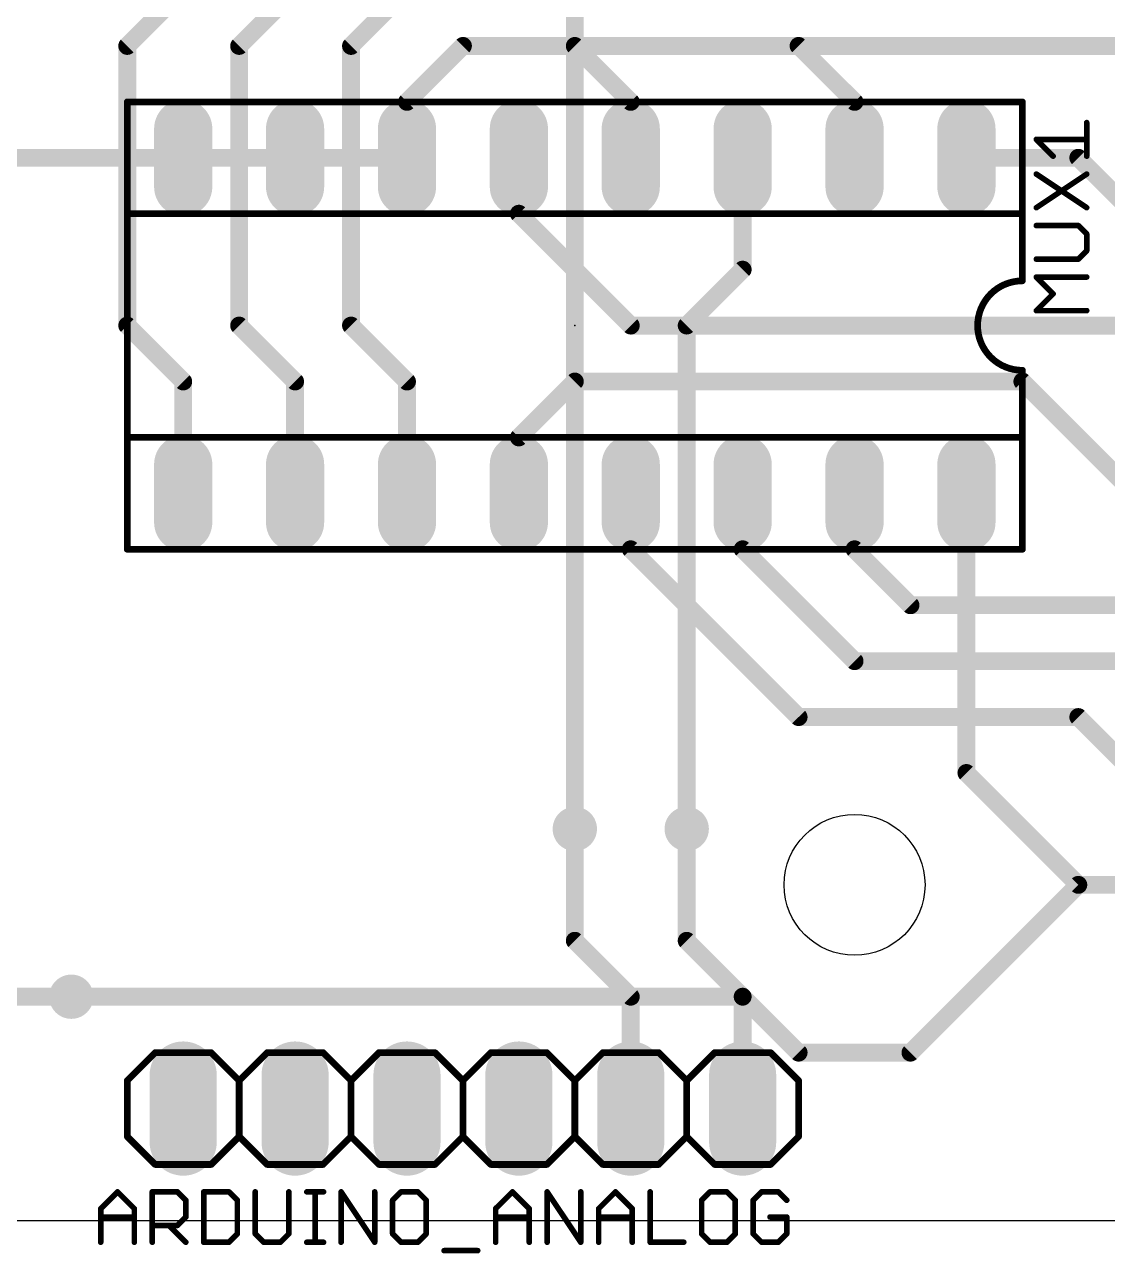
# Model space of a CAD drawing. Extents: x 0 to 79.7, y -0.7 to 54.6.
# Drawn here: x 30.69 to 55.27, y -0.75 to 27.16 of the extents above; entities that cross this region are included whole.
import ezdxf

# ---------------------------------------------------------------- set-up
doc = ezdxf.new("R2010")
doc.units = 0
for name, color, linetype in [('1', 22, 'CONTINUOUS'), ('16', 175, 'CONTINUOUS'), ('17', 82, 'CONTINUOUS'), ('18', 82, 'CONTINUOUS'), ('20', 7, 'CONTINUOUS'), ('21', 253, 'CONTINUOUS'), ('23', 7, 'CONTINUOUS'), ('25', 253, 'CONTINUOUS'), ('51', 253, 'CONTINUOUS')]:
    doc.layers.add(name, color=color, linetype=linetype)

# ---------------------------------------------------------------- blocks, each defined once
blk = doc.blocks.new('RECT')
blk.add_solid([(-0.5, -0.5), (0.5, -0.5), (-0.5, 0.5), (0.5, 0.5)])
blk = doc.blocks.new('LONGP100')
at = {"const_width": 1}
blk.add_lwpolyline([(-0.5, 0), (0.5, 0)], dxfattribs=at)
at = {"const_width": 0.5}
for points in [[(-0.5, 0.25, 1), (-0.5, -0.25)], [(0.5, -0.25, 1), (0.5, 0.25)]]:
    blk.add_lwpolyline(points, format="xyb", dxfattribs=at)
blk = doc.blocks.new('ROUNDV')
at = {"const_width": 0.5}
blk.add_lwpolyline([(0, -0.25, 1), (0, 0.25, 1), (0, -0.25)], format="xyb", dxfattribs=at)

msp = doc.modelspace()

# ---------------------------------------------------------------- linework, layer by layer
at = {"layer": '1', "const_width": 0.4064}
for points in [[(33.02, 26.67), (34.29, 27.94)], [(35.56, 26.67), (36.83, 27.94)], [(38.1, 26.67), (39.37, 27.94)], [(33.02, 20.32), (33.02, 26.67)], [(35.56, 20.32), (35.56, 26.67)], [(38.1, 20.32), (38.1, 26.67)], [(39.37, 25.4), (40.64, 26.67)], [(40.64, 26.67), (43.18, 26.67)], [(43.18, 26.67), (44.45, 25.4)], [(43.18, 26.67), (48.26, 26.67)], [(48.26, 26.67), (76.2, 26.67)], [(49.53, 25.4), (48.26, 26.67)], [(39.37, 24.13), (39.37, 25.4)], [(44.45, 25.4), (44.45, 24.13)], [(49.53, 24.13), (49.53, 25.4)], [(41.91, 22.86), (41.91, 24.13)], [(44.45, 20.32), (41.91, 22.86)], [(34.29, 19.05), (33.02, 20.32)], [(36.83, 19.05), (35.56, 20.32)], [(39.37, 19.05), (38.1, 20.32)], [(71.12, 20.32), (44.45, 20.32)], [(34.29, 16.51), (34.29, 19.05)], [(36.83, 16.51), (36.83, 19.05)], [(39.37, 16.51), (39.37, 19.05)], [(41.91, 17.78), (43.18, 19.05)], [(43.18, 19.05), (53.34, 19.05)], [(55.88, 16.51), (53.34, 19.05)], [(41.91, 16.51), (41.91, 17.78)], [(44.45, 16.51), (44.45, 15.24)], [(46.99, 16.51), (46.99, 15.24)], [(49.53, 16.51), (49.53, 15.24)], [(44.45, 15.24), (48.26, 11.43)], [(46.99, 15.24), (49.53, 12.7)], [(49.53, 15.24), (50.8, 13.97)], [(50.8, 13.97), (57.15, 13.97)], [(49.53, 12.7), (55.88, 12.7)], [(48.26, 11.43), (54.61, 11.43)], [(54.61, 11.43), (55.88, 10.16)], [(43.18, 6.35), (43.18, 8.89)], [(45.72, 6.35), (45.72, 8.89)], [(44.45, 5.08), (43.18, 6.35)], [(46.99, 5.08), (45.72, 6.35)], [(22.86, 5.08), (31.75, 5.08)], [(44.45, 2.54), (44.45, 5.08)], [(46.99, 2.54), (46.99, 5.08)]]:
    msp.add_lwpolyline(points, dxfattribs=at)
at = {"layer": '1', "const_width": 0.2032}
for points in [[(33.1216, 26.67, 1), (32.9184, 26.67)], [(32.9482, 26.7418, 1), (33.0918, 26.5982)], [(35.6616, 26.67, 1), (35.4584, 26.67)], [(35.4882, 26.7418, 1), (35.6318, 26.5982)], [(38.2016, 26.67, 1), (37.9984, 26.67)], [(38.0282, 26.7418, 1), (38.1718, 26.5982)], [(40.64, 26.7716, 1), (40.64, 26.5684)], [(40.7118, 26.5982, 1), (40.5682, 26.7418)], [(43.18, 26.7716, 1), (43.18, 26.5684)], [(43.2518, 26.7418, 1), (43.1082, 26.5982)], [(43.18, 26.5684, 1), (43.18, 26.7716)], [(48.26, 26.7716, 1), (48.26, 26.5684)], [(48.3318, 26.7418, 1), (48.1882, 26.5982)], [(48.26, 26.5684, 1), (48.26, 26.7716)], [(39.4716, 25.4, 1), (39.2684, 25.4)], [(39.2982, 25.4718, 1), (39.4418, 25.3282)], [(44.5516, 25.4, 1), (44.3484, 25.4)], [(44.3782, 25.3282, 1), (44.5218, 25.4718)], [(49.6316, 25.4, 1), (49.4284, 25.4)], [(49.4582, 25.3282, 1), (49.6018, 25.4718)], [(42.0116, 24.13, 1), (41.8084, 24.13)], [(39.2684, 24.13, 1), (39.4716, 24.13)], [(44.3484, 24.13, 1), (44.5516, 24.13)], [(49.4284, 24.13, 1), (49.6316, 24.13)], [(41.8084, 22.86, 1), (42.0116, 22.86)], [(41.9818, 22.9318, 1), (41.8382, 22.7882)], [(32.9184, 20.32, 1), (33.1216, 20.32)], [(33.0918, 20.3918, 1), (32.9482, 20.2482)], [(35.4584, 20.32, 1), (35.6616, 20.32)], [(35.6318, 20.3918, 1), (35.4882, 20.2482)], [(37.9984, 20.32, 1), (38.2016, 20.32)], [(38.1718, 20.3918, 1), (38.0282, 20.2482)], [(44.45, 20.4216, 1), (44.45, 20.2184)], [(44.3782, 20.2482, 1), (44.5218, 20.3918)], [(34.3916, 19.05, 1), (34.1884, 19.05)], [(34.2182, 18.9782, 1), (34.3618, 19.1218)], [(36.9316, 19.05, 1), (36.7284, 19.05)], [(36.7582, 18.9782, 1), (36.9018, 19.1218)], [(39.4716, 19.05, 1), (39.2684, 19.05)], [(39.2982, 18.9782, 1), (39.4418, 19.1218)], [(43.18, 19.1516, 1), (43.18, 18.9484)], [(43.2518, 18.9782, 1), (43.1082, 19.1218)], [(53.4118, 19.1218, 1), (53.2682, 18.9782)], [(53.34, 18.9484, 1), (53.34, 19.1516)], [(42.0116, 17.78, 1), (41.8084, 17.78)], [(41.8382, 17.8518, 1), (41.9818, 17.7082)], [(34.1884, 16.51, 1), (34.3916, 16.51)], [(36.7284, 16.51, 1), (36.9316, 16.51)], [(39.2684, 16.51, 1), (39.4716, 16.51)], [(41.8084, 16.51, 1), (42.0116, 16.51)], [(44.5516, 16.51, 1), (44.3484, 16.51)], [(47.0916, 16.51, 1), (46.8884, 16.51)], [(49.6316, 16.51, 1), (49.4284, 16.51)], [(44.5218, 15.3118, 1), (44.3782, 15.1682)], [(47.0618, 15.3118, 1), (46.9182, 15.1682)], [(49.6018, 15.3118, 1), (49.4582, 15.1682)], [(44.3484, 15.24, 1), (44.5516, 15.24)], [(46.8884, 15.24, 1), (47.0916, 15.24)], [(49.4284, 15.24, 1), (49.6316, 15.24)], [(50.8, 14.0716, 1), (50.8, 13.8684)], [(50.7282, 13.8982, 1), (50.8718, 14.0418)], [(49.53, 12.8016, 1), (49.53, 12.5984)], [(49.4582, 12.6282, 1), (49.6018, 12.7718)], [(48.26, 11.5316, 1), (48.26, 11.3284)], [(48.1882, 11.3582, 1), (48.3318, 11.5018)], [(54.6818, 11.5018, 1), (54.5382, 11.3582)], [(54.61, 11.3284, 1), (54.61, 11.5316)], [(43.2816, 8.89, 1), (43.0784, 8.89)], [(45.8216, 8.89, 1), (45.6184, 8.89)], [(43.0784, 6.35, 1), (43.2816, 6.35)], [(43.2518, 6.4218, 1), (43.1082, 6.2782)], [(45.6184, 6.35, 1), (45.8216, 6.35)], [(45.7918, 6.4218, 1), (45.6482, 6.2782)], [(31.75, 4.9784, 1), (31.75, 5.1816)], [(44.5516, 5.08, 1), (44.3484, 5.08)], [(44.3782, 5.0082, 1), (44.5218, 5.1518)], [(47.0916, 5.08, 1), (46.8884, 5.08)], [(46.9182, 5.0082, 1), (47.0618, 5.1518)], [(44.3484, 2.54, 1), (44.5516, 2.54)], [(46.8884, 2.54, 1), (47.0916, 2.54)]]:
    msp.add_lwpolyline(points, format="xyb", dxfattribs=at)
at = {"layer": '16', "const_width": 0.4064}
for points in [[(43.18, 8.89), (43.18, 39.37)], [(20.32, 24.13), (34.29, 24.13)], [(34.29, 24.13), (36.83, 24.13)], [(36.83, 24.13), (39.37, 24.13)], [(46.99, 24.13), (46.99, 21.59)], [(52.07, 24.13), (54.61, 24.13)], [(54.61, 24.13), (55.88, 22.86)], [(46.99, 21.59), (45.72, 20.32)], [(45.72, 20.32), (45.72, 8.89)], [(52.07, 10.16), (52.07, 16.51)], [(54.61, 7.62), (52.07, 10.16)], [(50.8, 3.81), (54.61, 7.62)], [(54.61, 7.62), (58.42, 7.62)], [(31.75, 5.08), (46.99, 5.08)], [(46.99, 5.08), (48.26, 3.81)], [(48.26, 3.81), (50.8, 3.81)]]:
    msp.add_lwpolyline(points, dxfattribs=at)
at = {"layer": '16', "const_width": 0.2032}
for points in [[(34.29, 24.2316, 1), (34.29, 24.0284)], [(34.29, 24.0284, 1), (34.29, 24.2316)], [(36.83, 24.2316, 1), (36.83, 24.0284)], [(36.83, 24.0284, 1), (36.83, 24.2316)], [(39.37, 24.0284, 1), (39.37, 24.2316)], [(47.0916, 24.13, 1), (46.8884, 24.13)], [(52.07, 24.2316, 1), (52.07, 24.0284)], [(54.6818, 24.2018, 1), (54.5382, 24.0582)], [(54.61, 24.0284, 1), (54.61, 24.2316)], [(47.0618, 21.5182, 1), (46.9182, 21.6618)], [(46.8884, 21.59, 1), (47.0916, 21.59)], [(45.8216, 20.32, 1), (45.6184, 20.32)], [(45.6482, 20.3918, 1), (45.7918, 20.2482)], [(52.1716, 16.51, 1), (51.9684, 16.51)], [(52.1418, 10.2318, 1), (51.9982, 10.0882)], [(51.9684, 10.16, 1), (52.1716, 10.16)], [(43.0784, 8.89, 1), (43.2816, 8.89)], [(45.6184, 8.89, 1), (45.8216, 8.89)], [(54.61, 7.7216, 1), (54.61, 7.5184)], [(54.6818, 7.5482, 1), (54.5382, 7.6918)], [(54.5382, 7.5482, 1), (54.6818, 7.6918)], [(31.75, 5.1816, 1), (31.75, 4.9784)], [(47.0618, 5.1518, 1), (46.9182, 5.0082)], [(46.99, 4.9784, 1), (46.99, 5.1816)], [(48.26, 3.9116, 1), (48.26, 3.7084)], [(48.1882, 3.7382, 1), (48.3318, 3.8818)], [(50.7282, 3.8818, 1), (50.8718, 3.7382)], [(50.8, 3.7084, 1), (50.8, 3.9116)]]:
    msp.add_lwpolyline(points, format="xyb", dxfattribs=at)
at = {"layer": '20'}
msp.add_line((0, 0), (79.68, 0), dxfattribs=at)
msp.add_circle((49.53, 7.62), 1.6, dxfattribs=at)
at = {"layer": '21', "const_width": 0.1524}
for points in [[(53.34, 25.4), (33.02, 25.4)], [(33.02, 22.86), (33.02, 25.4)], [(53.34, 25.4), (53.34, 22.86)], [(33.02, 17.78), (33.02, 22.86)], [(53.34, 22.86), (33.02, 22.86)], [(53.34, 22.86), (53.34, 21.336)], [(53.34, 17.78), (53.34, 19.304)], [(33.02, 15.24), (33.02, 17.78)], [(53.34, 17.78), (33.02, 17.78)], [(53.34, 15.24), (53.34, 17.78)], [(33.02, 15.24), (53.34, 15.24)], [(33.02, 3.175), (33.655, 3.81)], [(33.655, 3.81), (34.925, 3.81)], [(35.56, 3.175), (34.925, 3.81)], [(35.56, 3.175), (36.195, 3.81)], [(36.195, 3.81), (37.465, 3.81)], [(37.465, 3.81), (38.1, 3.175)], [(38.1, 3.175), (38.735, 3.81)], [(38.735, 3.81), (40.005, 3.81)], [(40.64, 3.175), (40.005, 3.81)], [(40.64, 3.175), (41.275, 3.81)], [(41.275, 3.81), (42.545, 3.81)], [(42.545, 3.81), (43.18, 3.175)], [(43.18, 3.175), (43.815, 3.81)], [(43.815, 3.81), (45.085, 3.81)], [(45.085, 3.81), (45.72, 3.175)], [(45.72, 3.175), (46.355, 3.81)], [(46.355, 3.81), (47.625, 3.81)], [(48.26, 3.175), (47.625, 3.81)], [(33.02, 1.905), (33.02, 3.175)], [(35.56, 1.905), (35.56, 3.175)], [(38.1, 1.905), (38.1, 3.175)], [(40.64, 1.905), (40.64, 3.175)], [(43.18, 1.905), (43.18, 3.175)], [(45.72, 1.905), (45.72, 3.175)], [(48.26, 1.905), (48.26, 3.175)], [(33.655, 1.27), (33.02, 1.905)], [(34.925, 1.27), (35.56, 1.905)], [(36.195, 1.27), (35.56, 1.905)], [(38.1, 1.905), (37.465, 1.27)], [(38.735, 1.27), (38.1, 1.905)], [(40.005, 1.27), (40.64, 1.905)], [(41.275, 1.27), (40.64, 1.905)], [(43.18, 1.905), (42.545, 1.27)], [(43.815, 1.27), (43.18, 1.905)], [(45.72, 1.905), (45.085, 1.27)], [(46.355, 1.27), (45.72, 1.905)], [(47.625, 1.27), (48.26, 1.905)], [(34.925, 1.27), (33.655, 1.27)], [(37.465, 1.27), (36.195, 1.27)], [(40.005, 1.27), (38.735, 1.27)], [(42.545, 1.27), (41.275, 1.27)], [(45.085, 1.27), (43.815, 1.27)], [(47.625, 1.27), (46.355, 1.27)]]:
    msp.add_lwpolyline(points, dxfattribs=at)
at = {"layer": '21'}
for points, const_width in [([(33.02, 25.4381, 1), (33.02, 25.3619)], 0.0762), ([(33.0581, 25.4, 1), (32.9819, 25.4)], 0.0762), ([(53.3781, 25.4, 1), (53.3019, 25.4)], 0.0762), ([(53.34, 25.3619, 1), (53.34, 25.4381)], 0.0762), ([(33.0581, 22.86, 1), (32.9819, 22.86)], 0.0762), ([(33.02, 22.8981, 1), (33.02, 22.8219)], 0.0762), ([(32.9819, 22.86, 1), (33.0581, 22.86)], 0.0762), ([(53.3781, 22.86, 1), (53.3019, 22.86)], 0.0762), ([(53.3019, 22.86, 1), (53.3781, 22.86)], 0.0762), ([(53.34, 22.8219, 1), (53.34, 22.8981)], 0.0762), ([(53.34, 21.336, 1), (53.34, 19.304)], 0.1524), ([(53.3019, 21.336, 1), (53.3781, 21.336)], 0.0762), ([(53.34, 21.2979, 1), (53.34, 21.3741)], 0.0762), ([(53.3781, 19.304, 1), (53.3019, 19.304)], 0.0762), ([(53.34, 19.2659, 1), (53.34, 19.3421)], 0.0762), ([(33.0581, 17.78, 1), (32.9819, 17.78)], 0.0762), ([(33.02, 17.8181, 1), (33.02, 17.7419)], 0.0762), ([(32.9819, 17.78, 1), (33.0581, 17.78)], 0.0762), ([(53.3781, 17.78, 1), (53.3019, 17.78)], 0.0762), ([(53.3019, 17.78, 1), (53.3781, 17.78)], 0.0762), ([(53.34, 17.7419, 1), (53.34, 17.8181)], 0.0762), ([(33.02, 15.2781, 1), (33.02, 15.2019)], 0.0762), ([(32.9819, 15.24, 1), (33.0581, 15.24)], 0.0762), ([(53.3019, 15.24, 1), (53.3781, 15.24)], 0.0762), ([(53.34, 15.2019, 1), (53.34, 15.2781)], 0.0762), ([(33.655, 3.8481, 1), (33.655, 3.7719)], 0.0762), ([(33.6819, 3.7831, 1), (33.6281, 3.8369)], 0.0762), ([(34.9519, 3.8369, 1), (34.8981, 3.7831)], 0.0762), ([(34.925, 3.7719, 1), (34.925, 3.8481)], 0.0762), ([(36.195, 3.8481, 1), (36.195, 3.7719)], 0.0762), ([(36.2219, 3.7831, 1), (36.1681, 3.8369)], 0.0762), ([(37.4919, 3.8369, 1), (37.4381, 3.7831)], 0.0762), ([(37.465, 3.7719, 1), (37.465, 3.8481)], 0.0762), ([(38.735, 3.8481, 1), (38.735, 3.7719)], 0.0762), ([(38.7619, 3.7831, 1), (38.7081, 3.8369)], 0.0762), ([(40.0319, 3.8369, 1), (39.9781, 3.7831)], 0.0762), ([(40.005, 3.7719, 1), (40.005, 3.8481)], 0.0762), ([(41.275, 3.8481, 1), (41.275, 3.7719)], 0.0762), ([(41.3019, 3.7831, 1), (41.2481, 3.8369)], 0.0762), ([(42.5719, 3.8369, 1), (42.5181, 3.7831)], 0.0762), ([(42.545, 3.7719, 1), (42.545, 3.8481)], 0.0762), ([(43.815, 3.8481, 1), (43.815, 3.7719)], 0.0762), ([(43.8419, 3.7831, 1), (43.7881, 3.8369)], 0.0762), ([(45.1119, 3.8369, 1), (45.0581, 3.7831)], 0.0762), ([(45.085, 3.7719, 1), (45.085, 3.8481)], 0.0762), ([(46.355, 3.8481, 1), (46.355, 3.7719)], 0.0762), ([(46.3819, 3.7831, 1), (46.3281, 3.8369)], 0.0762), ([(47.6519, 3.8369, 1), (47.5981, 3.7831)], 0.0762), ([(47.625, 3.7719, 1), (47.625, 3.8481)], 0.0762), ([(33.0581, 3.175, 1), (32.9819, 3.175)], 0.0762), ([(32.9931, 3.2019, 1), (33.0469, 3.1481)], 0.0762), ([(35.5981, 3.175, 1), (35.5219, 3.175)], 0.0762), ([(35.5331, 3.2019, 1), (35.5869, 3.1481)], 0.0762), ([(35.5331, 3.1481, 1), (35.5869, 3.2019)], 0.0762), ([(38.1381, 3.175, 1), (38.0619, 3.175)], 0.0762), ([(38.0731, 3.2019, 1), (38.1269, 3.1481)], 0.0762), ([(38.0731, 3.1481, 1), (38.1269, 3.2019)], 0.0762), ([(40.6781, 3.175, 1), (40.6019, 3.175)], 0.0762), ([(40.6131, 3.2019, 1), (40.6669, 3.1481)], 0.0762), ([(40.6131, 3.1481, 1), (40.6669, 3.2019)], 0.0762), ([(43.2181, 3.175, 1), (43.1419, 3.175)], 0.0762), ([(43.1531, 3.2019, 1), (43.2069, 3.1481)], 0.0762), ([(43.1531, 3.1481, 1), (43.2069, 3.2019)], 0.0762), ([(45.7581, 3.175, 1), (45.6819, 3.175)], 0.0762), ([(45.6931, 3.2019, 1), (45.7469, 3.1481)], 0.0762), ([(45.6931, 3.1481, 1), (45.7469, 3.2019)], 0.0762), ([(48.2981, 3.175, 1), (48.2219, 3.175)], 0.0762), ([(48.2331, 3.1481, 1), (48.2869, 3.2019)], 0.0762), ([(33.0469, 1.9319, 1), (32.9931, 1.8781)], 0.0762), ([(35.5869, 1.9319, 1), (35.5331, 1.8781)], 0.0762), ([(35.5869, 1.8781, 1), (35.5331, 1.9319)], 0.0762), ([(38.1269, 1.9319, 1), (38.0731, 1.8781)], 0.0762), ([(38.1269, 1.8781, 1), (38.0731, 1.9319)], 0.0762), ([(40.6669, 1.9319, 1), (40.6131, 1.8781)], 0.0762), ([(40.6669, 1.8781, 1), (40.6131, 1.9319)], 0.0762), ([(43.2069, 1.9319, 1), (43.1531, 1.8781)], 0.0762), ([(43.2069, 1.8781, 1), (43.1531, 1.9319)], 0.0762), ([(45.7469, 1.9319, 1), (45.6931, 1.8781)], 0.0762), ([(45.7469, 1.8781, 1), (45.6931, 1.9319)], 0.0762), ([(48.2869, 1.8781, 1), (48.2331, 1.9319)], 0.0762), ([(32.9819, 1.905, 1), (33.0581, 1.905)], 0.0762), ([(35.5219, 1.905, 1), (35.5981, 1.905)], 0.0762), ([(38.0619, 1.905, 1), (38.1381, 1.905)], 0.0762), ([(40.6019, 1.905, 1), (40.6781, 1.905)], 0.0762), ([(43.1419, 1.905, 1), (43.2181, 1.905)], 0.0762), ([(45.6819, 1.905, 1), (45.7581, 1.905)], 0.0762), ([(48.2219, 1.905, 1), (48.2981, 1.905)], 0.0762), ([(33.655, 1.3081, 1), (33.655, 1.2319)], 0.0762), ([(33.6281, 1.2431, 1), (33.6819, 1.2969)], 0.0762), ([(34.8981, 1.2969, 1), (34.9519, 1.2431)], 0.0762), ([(34.925, 1.2319, 1), (34.925, 1.3081)], 0.0762), ([(36.195, 1.3081, 1), (36.195, 1.2319)], 0.0762), ([(36.1681, 1.2431, 1), (36.2219, 1.2969)], 0.0762), ([(37.4381, 1.2969, 1), (37.4919, 1.2431)], 0.0762), ([(37.465, 1.2319, 1), (37.465, 1.3081)], 0.0762), ([(38.735, 1.3081, 1), (38.735, 1.2319)], 0.0762), ([(38.7081, 1.2431, 1), (38.7619, 1.2969)], 0.0762), ([(39.9781, 1.2969, 1), (40.0319, 1.2431)], 0.0762), ([(40.005, 1.2319, 1), (40.005, 1.3081)], 0.0762), ([(41.275, 1.3081, 1), (41.275, 1.2319)], 0.0762), ([(41.2481, 1.2431, 1), (41.3019, 1.2969)], 0.0762), ([(42.5181, 1.2969, 1), (42.5719, 1.2431)], 0.0762), ([(42.545, 1.2319, 1), (42.545, 1.3081)], 0.0762), ([(43.815, 1.3081, 1), (43.815, 1.2319)], 0.0762), ([(43.7881, 1.2431, 1), (43.8419, 1.2969)], 0.0762), ([(45.0581, 1.2969, 1), (45.1119, 1.2431)], 0.0762), ([(45.085, 1.2319, 1), (45.085, 1.3081)], 0.0762), ([(46.355, 1.3081, 1), (46.355, 1.2319)], 0.0762), ([(46.3281, 1.2431, 1), (46.3819, 1.2969)], 0.0762), ([(47.5981, 1.2969, 1), (47.6519, 1.2431)], 0.0762), ([(47.625, 1.2319, 1), (47.625, 1.3081)], 0.0762)]:
    msp.add_lwpolyline(points, format="xyb", dxfattribs=dict(at, const_width=const_width))
at = {"layer": '23'}
for p in [(43.18, 20.32), (40.64, 2.54)]:
    msp.add_point(p, dxfattribs=at)
at = {"layer": '25', "const_width": 0.127}
for points in [[(54.8005, 24.1669), (54.8005, 24.9295)], [(54.0379, 24.1669), (53.6566, 24.5482)], [(53.6566, 24.5482), (54.8005, 24.5482)], [(53.6566, 22.9976), (54.8005, 23.7602)], [(53.6566, 23.7602), (54.8005, 22.9976)], [(54.6099, 22.5909), (53.6566, 22.5909)], [(54.8005, 22.4002), (54.6099, 22.5909)], [(54.8005, 22.0189), (54.8005, 22.4002)], [(54.6099, 21.8283), (54.8005, 22.0189)], [(53.6566, 21.8283), (54.6099, 21.8283)], [(54.0379, 21.0403), (53.6566, 21.4216)], [(53.6566, 21.4216), (54.8005, 21.4216)], [(53.6566, 20.659), (54.0379, 21.0403)], [(54.8005, 20.659), (53.6566, 20.659)], [(32.418, 0.2673), (32.7993, 0.6486)], [(32.7993, 0.6486), (33.1806, 0.2673)], [(33.5873, -0.4953), (33.5873, 0.6486)], [(33.5873, 0.6486), (34.1592, 0.6486)], [(34.1592, 0.6486), (34.3499, 0.458)], [(34.7566, 0.6486), (34.7566, -0.4953)], [(35.3285, 0.6486), (34.7566, 0.6486)], [(35.5192, 0.458), (35.3285, 0.6486)], [(35.9259, 0.6486), (35.9259, -0.3047)], [(36.6885, -0.3047), (36.6885, 0.6486)], [(37.0952, 0.6486), (37.4765, 0.6486)], [(37.2858, -0.4953), (37.2858, 0.6486)], [(37.8747, -0.4953), (37.8747, 0.6486)], [(37.8747, 0.6486), (38.6373, -0.4953)], [(38.6373, -0.4953), (38.6373, 0.6486)], [(39.2346, 0.6486), (39.044, 0.458)], [(39.6159, 0.6486), (39.2346, 0.6486)], [(39.8066, 0.458), (39.6159, 0.6486)], [(41.3826, 0.2673), (41.7639, 0.6486)], [(41.7639, 0.6486), (42.1452, 0.2673)], [(42.5519, -0.4953), (42.5519, 0.6486)], [(42.5519, 0.6486), (43.3145, -0.4953)], [(43.3145, -0.4953), (43.3145, 0.6486)], [(43.7212, 0.2673), (44.1025, 0.6486)], [(44.1025, 0.6486), (44.4838, 0.2673)], [(44.8905, 0.6486), (44.8905, -0.4953)], [(46.2504, 0.6486), (46.0598, 0.458)], [(46.6317, 0.6486), (46.2504, 0.6486)], [(46.8224, 0.458), (46.6317, 0.6486)], [(47.4197, 0.6486), (47.2291, 0.458)], [(47.801, 0.6486), (47.4197, 0.6486)], [(47.9917, 0.458), (47.801, 0.6486)], [(32.418, -0.4953), (32.418, 0.2673)], [(33.1806, 0.2673), (33.1806, -0.4953)], [(34.3499, 0.458), (34.3499, 0.0766)], [(35.5192, -0.3047), (35.5192, 0.458)], [(39.044, 0.458), (39.044, -0.3047)], [(39.8066, -0.3047), (39.8066, 0.458)], [(41.3826, -0.4953), (41.3826, 0.2673)], [(42.1452, 0.2673), (42.1452, -0.4953)], [(43.7212, -0.4953), (43.7212, 0.2673)], [(44.4838, 0.2673), (44.4838, -0.4953)], [(46.0598, 0.458), (46.0598, -0.3047)], [(46.8224, -0.3047), (46.8224, 0.458)], [(47.2291, 0.458), (47.2291, -0.3047)], [(32.418, 0.0766), (33.1806, 0.0766)], [(34.3499, 0.0766), (34.1592, -0.114)], [(41.3826, 0.0766), (42.1452, 0.0766)], [(43.7212, 0.0766), (44.4838, 0.0766)], [(47.9917, 0.0766), (47.6104, 0.0766)], [(47.9917, -0.3047), (47.9917, 0.0766)], [(34.1592, -0.114), (33.5873, -0.114)], [(33.9686, -0.114), (34.3499, -0.4953)], [(35.3285, -0.4953), (35.5192, -0.3047)], [(35.9259, -0.3047), (36.1165, -0.4953)], [(36.4978, -0.4953), (36.6885, -0.3047)], [(39.044, -0.3047), (39.2346, -0.4953)], [(39.6159, -0.4953), (39.8066, -0.3047)], [(46.0598, -0.3047), (46.2504, -0.4953)], [(46.6317, -0.4953), (46.8224, -0.3047)], [(47.2291, -0.3047), (47.4197, -0.4953)], [(47.801, -0.4953), (47.9917, -0.3047)], [(34.7566, -0.4953), (35.3285, -0.4953)], [(36.1165, -0.4953), (36.4978, -0.4953)], [(37.0952, -0.4953), (37.4765, -0.4953)], [(39.2346, -0.4953), (39.6159, -0.4953)], [(44.8905, -0.4953), (45.6531, -0.4953)], [(46.2504, -0.4953), (46.6317, -0.4953)], [(47.4197, -0.4953), (47.801, -0.4953)], [(40.2133, -0.6859), (40.9759, -0.6859)]]:
    msp.add_lwpolyline(points, dxfattribs=at)
at = {"layer": '25', "const_width": 0.0635}
for points in [[(54.8323, 24.9295, 1), (54.7687, 24.9295)], [(53.6791, 24.5707, 1), (53.6341, 24.5257)], [(53.6566, 24.58, 1), (53.6566, 24.5165)], [(54.8005, 24.5165, 1), (54.8005, 24.58)], [(54.0154, 24.1444, 1), (54.0604, 24.1894)], [(54.7687, 24.1669, 1), (54.8323, 24.1669)], [(53.6742, 23.7866, 1), (53.639, 23.7338)], [(54.8181, 23.7338, 1), (54.7829, 23.7866)], [(53.639, 23.024, 1), (53.6742, 22.9712)], [(54.7829, 22.9712, 1), (54.8181, 23.024)], [(53.6566, 22.6227, 1), (53.6566, 22.5592)], [(54.6324, 22.6133, 1), (54.5874, 22.5685)], [(54.6099, 22.5592, 1), (54.6099, 22.6227)], [(54.8323, 22.4002, 1), (54.7687, 22.4002)], [(54.778, 22.3778, 1), (54.823, 22.4226)], [(54.7687, 22.0189, 1), (54.8323, 22.0189)], [(54.823, 21.9964, 1), (54.778, 22.0414)], [(53.6566, 21.8601, 1), (53.6566, 21.7966)], [(54.5874, 21.8508, 1), (54.6324, 21.8058)], [(54.6099, 21.7966, 1), (54.6099, 21.8601)], [(53.6791, 21.4441, 1), (53.6341, 21.3991)], [(53.6566, 21.4534, 1), (53.6566, 21.3899)], [(54.8005, 21.3899, 1), (54.8005, 21.4534)], [(54.0604, 21.0178, 1), (54.0154, 21.0628)], [(54.0154, 21.0178, 1), (54.0604, 21.0628)], [(53.6341, 20.6815, 1), (53.6791, 20.6365)], [(53.6566, 20.6908, 1), (53.6566, 20.6273)], [(54.8005, 20.6273, 1), (54.8005, 20.6908)], [(32.8218, 0.6711, 1), (32.7768, 0.6261)], [(32.8218, 0.6261, 1), (32.7768, 0.6711)], [(33.6191, 0.6486, 1), (33.5555, 0.6486)], [(33.5873, 0.6804, 1), (33.5873, 0.6169)], [(34.1816, 0.6711, 1), (34.1368, 0.6261)], [(34.1592, 0.6169, 1), (34.1592, 0.6804)], [(34.7884, 0.6486, 1), (34.7248, 0.6486)], [(34.7566, 0.6804, 1), (34.7566, 0.6169)], [(35.3509, 0.6711, 1), (35.3061, 0.6261)], [(35.3285, 0.6169, 1), (35.3285, 0.6804)], [(35.9577, 0.6486, 1), (35.8941, 0.6486)], [(36.7203, 0.6486, 1), (36.6568, 0.6486)], [(37.0952, 0.6804, 1), (37.0952, 0.6169)], [(37.3176, 0.6486, 1), (37.254, 0.6486)], [(37.4765, 0.6169, 1), (37.4765, 0.6804)], [(37.9011, 0.6662, 1), (37.8483, 0.631)], [(37.9065, 0.6486, 1), (37.843, 0.6486)], [(38.6691, 0.6486, 1), (38.6056, 0.6486)], [(39.2346, 0.6804, 1), (39.2346, 0.6169)], [(39.2571, 0.6261, 1), (39.2121, 0.6711)], [(39.6383, 0.6711, 1), (39.5935, 0.6261)], [(39.6159, 0.6169, 1), (39.6159, 0.6804)], [(41.7864, 0.6711, 1), (41.7414, 0.6261)], [(41.7864, 0.6261, 1), (41.7414, 0.6711)], [(42.5783, 0.6662, 1), (42.5255, 0.631)], [(42.5837, 0.6486, 1), (42.5202, 0.6486)], [(43.3463, 0.6486, 1), (43.2828, 0.6486)], [(44.125, 0.6711, 1), (44.08, 0.6261)], [(44.125, 0.6261, 1), (44.08, 0.6711)], [(44.9223, 0.6486, 1), (44.8588, 0.6486)], [(46.2504, 0.6804, 1), (46.2504, 0.6169)], [(46.2729, 0.6261, 1), (46.2279, 0.6711)], [(46.6541, 0.6711, 1), (46.6093, 0.6261)], [(46.6317, 0.6169, 1), (46.6317, 0.6804)], [(47.4197, 0.6804, 1), (47.4197, 0.6169)], [(47.4422, 0.6261, 1), (47.3972, 0.6711)], [(47.8234, 0.6711, 1), (47.7786, 0.6261)], [(47.801, 0.6169, 1), (47.801, 0.6804)], [(32.4498, 0.2673, 1), (32.3862, 0.2673)], [(32.3955, 0.2898, 1), (32.4405, 0.2448)], [(33.2124, 0.2673, 1), (33.1488, 0.2673)], [(33.1581, 0.2448, 1), (33.2031, 0.2898)], [(34.3817, 0.458, 1), (34.3181, 0.458)], [(34.3275, 0.4355, 1), (34.3723, 0.4805)], [(35.551, 0.458, 1), (35.4875, 0.458)], [(35.4968, 0.4355, 1), (35.5416, 0.4805)], [(39.0215, 0.4805, 1), (39.0665, 0.4355)], [(39.0758, 0.458, 1), (39.0123, 0.458)], [(39.8384, 0.458, 1), (39.7749, 0.458)], [(39.7842, 0.4355, 1), (39.829, 0.4805)], [(41.3601, 0.2898, 1), (41.4051, 0.2448)], [(41.4144, 0.2673, 1), (41.3509, 0.2673)], [(42.177, 0.2673, 1), (42.1135, 0.2673)], [(42.1227, 0.2448, 1), (42.1677, 0.2898)], [(43.6987, 0.2898, 1), (43.7437, 0.2448)], [(43.753, 0.2673, 1), (43.6895, 0.2673)], [(44.5156, 0.2673, 1), (44.452, 0.2673)], [(44.4613, 0.2448, 1), (44.5063, 0.2898)], [(46.0373, 0.4805, 1), (46.0823, 0.4355)], [(46.0916, 0.458, 1), (46.0281, 0.458)], [(46.8542, 0.458, 1), (46.7906, 0.458)], [(46.8, 0.4355, 1), (46.8448, 0.4805)], [(47.2066, 0.4805, 1), (47.2516, 0.4355)], [(47.2609, 0.458, 1), (47.1974, 0.458)], [(47.9693, 0.4355, 1), (48.0141, 0.4805)], [(32.418, 0.1084, 1), (32.418, 0.0449)], [(33.1806, 0.0449, 1), (33.1806, 0.1084)], [(34.3181, 0.0766, 1), (34.3817, 0.0766)], [(34.3723, 0.0541, 1), (34.3275, 0.0991)], [(41.3826, 0.1084, 1), (41.3826, 0.0449)], [(42.1452, 0.0449, 1), (42.1452, 0.1084)], [(43.7212, 0.1084, 1), (43.7212, 0.0449)], [(44.4838, 0.0449, 1), (44.4838, 0.1084)], [(47.6104, 0.1084, 1), (47.6104, 0.0449)], [(48.0235, 0.0766, 1), (47.9599, 0.0766)], [(47.9917, 0.0449, 1), (47.9917, 0.1084)], [(33.5873, -0.0823, 1), (33.5873, -0.1457)], [(33.9911, -0.0915, 1), (33.9461, -0.1365)], [(34.1368, -0.0915, 1), (34.1816, -0.1365)], [(34.1592, -0.1457, 1), (34.1592, -0.0823)], [(35.4875, -0.3047, 1), (35.551, -0.3047)], [(35.5416, -0.3272, 1), (35.4968, -0.2822)], [(35.9484, -0.2822, 1), (35.9034, -0.3272)], [(35.8941, -0.3047, 1), (35.9577, -0.3047)], [(36.6568, -0.3047, 1), (36.7203, -0.3047)], [(36.7109, -0.3272, 1), (36.6661, -0.2822)], [(39.0665, -0.2822, 1), (39.0215, -0.3272)], [(39.0123, -0.3047, 1), (39.0758, -0.3047)], [(39.7749, -0.3047, 1), (39.8384, -0.3047)], [(39.829, -0.3272, 1), (39.7842, -0.2822)], [(46.0823, -0.2822, 1), (46.0373, -0.3272)], [(46.0281, -0.3047, 1), (46.0916, -0.3047)], [(46.7906, -0.3047, 1), (46.8542, -0.3047)], [(46.8448, -0.3272, 1), (46.8, -0.2822)], [(47.2516, -0.2822, 1), (47.2066, -0.3272)], [(47.1974, -0.3047, 1), (47.2609, -0.3047)], [(47.9599, -0.3047, 1), (48.0235, -0.3047)], [(48.0141, -0.3272, 1), (47.9693, -0.2822)], [(32.3862, -0.4953, 1), (32.4498, -0.4953)], [(33.1488, -0.4953, 1), (33.2124, -0.4953)], [(33.5555, -0.4953, 1), (33.6191, -0.4953)], [(34.3274, -0.5178, 1), (34.3724, -0.4728)], [(34.7248, -0.4953, 1), (34.7884, -0.4953)], [(34.7566, -0.4636, 1), (34.7566, -0.5271)], [(35.3061, -0.4728, 1), (35.3509, -0.5178)], [(35.3285, -0.5271, 1), (35.3285, -0.4636)], [(36.1165, -0.4636, 1), (36.1165, -0.5271)], [(36.094, -0.5178, 1), (36.139, -0.4728)], [(36.4754, -0.4728, 1), (36.5202, -0.5178)], [(36.4978, -0.5271, 1), (36.4978, -0.4636)], [(37.0952, -0.4636, 1), (37.0952, -0.5271)], [(37.254, -0.4953, 1), (37.3176, -0.4953)], [(37.4765, -0.5271, 1), (37.4765, -0.4636)], [(37.843, -0.4953, 1), (37.9065, -0.4953)], [(38.6056, -0.4953, 1), (38.6691, -0.4953)], [(38.6109, -0.5129, 1), (38.6637, -0.4777)], [(39.2346, -0.4636, 1), (39.2346, -0.5271)], [(39.2121, -0.5178, 1), (39.2571, -0.4728)], [(39.5935, -0.4728, 1), (39.6383, -0.5178)], [(39.6159, -0.5271, 1), (39.6159, -0.4636)], [(41.3509, -0.4953, 1), (41.4144, -0.4953)], [(42.1135, -0.4953, 1), (42.177, -0.4953)], [(42.5202, -0.4953, 1), (42.5837, -0.4953)], [(43.2828, -0.4953, 1), (43.3463, -0.4953)], [(43.2881, -0.5129, 1), (43.3409, -0.4777)], [(43.6895, -0.4953, 1), (43.753, -0.4953)], [(44.452, -0.4953, 1), (44.5156, -0.4953)], [(44.8905, -0.4636, 1), (44.8905, -0.5271)], [(44.8588, -0.4953, 1), (44.9223, -0.4953)], [(45.6531, -0.5271, 1), (45.6531, -0.4636)], [(46.2504, -0.4636, 1), (46.2504, -0.5271)], [(46.2279, -0.5178, 1), (46.2729, -0.4728)], [(46.6093, -0.4728, 1), (46.6541, -0.5178)], [(46.6317, -0.5271, 1), (46.6317, -0.4636)], [(47.4197, -0.4636, 1), (47.4197, -0.5271)], [(47.3972, -0.5178, 1), (47.4422, -0.4728)], [(47.7786, -0.4728, 1), (47.8234, -0.5178)], [(47.801, -0.5271, 1), (47.801, -0.4636)], [(40.2133, -0.6542, 1), (40.2133, -0.7177)], [(40.9759, -0.7177, 1), (40.9759, -0.6542)]]:
    msp.add_lwpolyline(points, format="xyb", dxfattribs=at)

# ---------------------------------------------------------------- block references
at = {"layer": '17', "rotation": 270}
for p, xscale, yscale in [((34.29, 24.13), 1.3208, 1.3208), ((34.29, 24.13), 1.3208, 1.3208), ((36.83, 24.13), 1.3208, 1.3208), ((36.83, 24.13), 1.3208, 1.3208), ((39.37, 24.13), 1.3208, 1.3208), ((39.37, 24.13), 1.3208, 1.3208), ((41.91, 24.13), 1.3208, 1.3208), ((41.91, 24.13), 1.3208, 1.3208), ((44.45, 24.13), 1.3208, 1.3208), ((44.45, 24.13), 1.3208, 1.3208), ((46.99, 24.13), 1.3208, 1.3208), ((46.99, 24.13), 1.3208, 1.3208), ((49.53, 24.13), 1.3208, 1.3208), ((49.53, 24.13), 1.3208, 1.3208), ((52.07, 24.13), 1.3208, 1.3208), ((52.07, 24.13), 1.3208, 1.3208), ((34.29, 16.51), 1.3208, 1.3208), ((34.29, 16.51), 1.3208, 1.3208), ((36.83, 16.51), 1.3208, 1.3208), ((36.83, 16.51), 1.3208, 1.3208), ((39.37, 16.51), 1.3208, 1.3208), ((39.37, 16.51), 1.3208, 1.3208), ((41.91, 16.51), 1.3208, 1.3208), ((41.91, 16.51), 1.3208, 1.3208), ((44.45, 16.51), 1.3208, 1.3208), ((44.45, 16.51), 1.3208, 1.3208), ((46.99, 16.51), 1.3208, 1.3208), ((46.99, 16.51), 1.3208, 1.3208), ((49.53, 16.51), 1.3208, 1.3208), ((49.53, 16.51), 1.3208, 1.3208), ((52.07, 16.51), 1.3208, 1.3208), ((52.07, 16.51), 1.3208, 1.3208), ((34.29, 2.54), 1.524, 1.524), ((34.29, 2.54), 1.524, 1.524), ((36.83, 2.54), 1.524, 1.524), ((36.83, 2.54), 1.524, 1.524), ((39.37, 2.54), 1.524, 1.524), ((39.37, 2.54), 1.524, 1.524), ((41.91, 2.54), 1.524, 1.524), ((41.91, 2.54), 1.524, 1.524), ((44.45, 2.54), 1.524, 1.524), ((44.45, 2.54), 1.524, 1.524), ((46.99, 2.54), 1.524, 1.524), ((46.99, 2.54), 1.524, 1.524)]:
    msp.add_blockref('LONGP100', p, dxfattribs=dict(at, xscale=xscale, yscale=yscale))
at = {"layer": '18', "xscale": 1.0064, "yscale": 1.0064}
for p in [(43.18, 8.89), (43.18, 8.89), (45.72, 8.89), (45.72, 8.89), (31.75, 5.08), (31.75, 5.08)]:
    msp.add_blockref('ROUNDV', p, dxfattribs=at)
at = {"layer": '51', "xscale": 0.508, "yscale": 0.508, "rotation": 180}
for p in [(34.29, 2.54), (36.83, 2.54), (39.37, 2.54), (41.91, 2.54), (44.45, 2.54), (46.99, 2.54)]:
    msp.add_blockref('RECT', p, dxfattribs=at)

doc.saveas('drawing.dxf')
